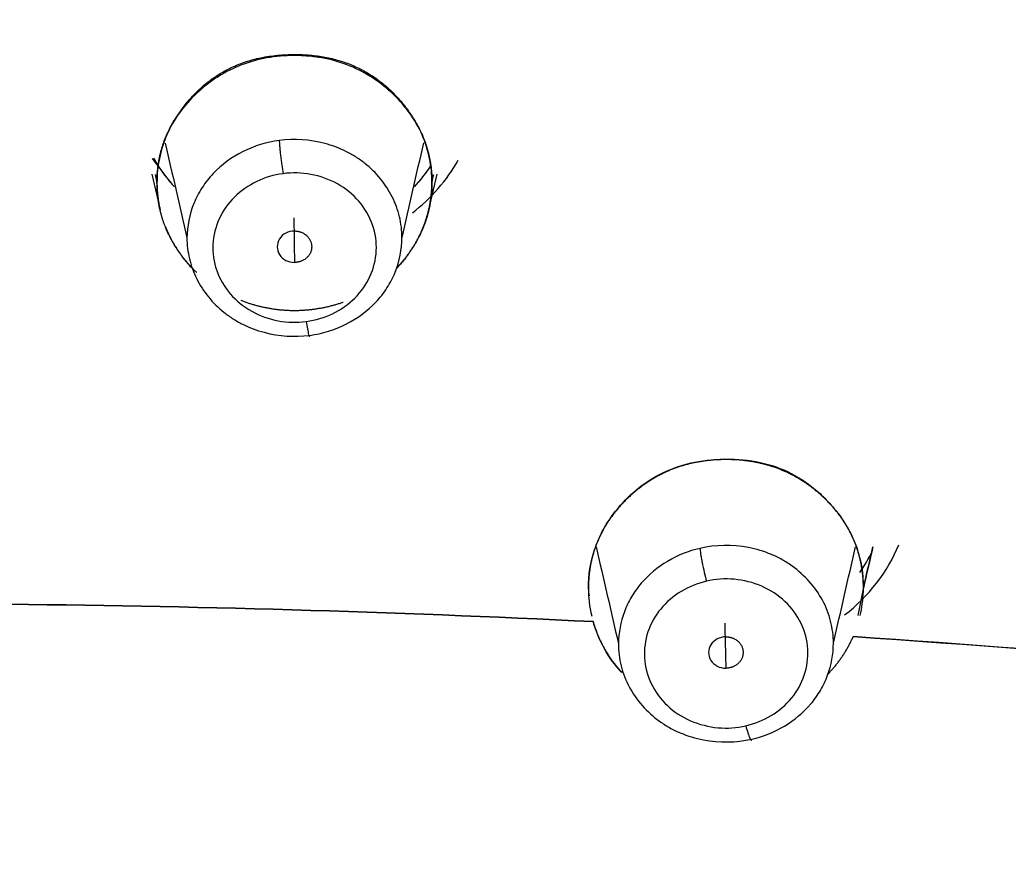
# Model space of a CAD drawing. Header units: millimetres. Extents: x 8883 to 11259, y -10160 to -6800.
# Drawn here: x 9737.04 to 9748.52, y -8415.51 to -8405.76 of the extents above; entities that cross this region are included whole.
import ezdxf

# ---------------------------------------------------------------- set-up
doc = ezdxf.new("R2010")
doc.units = ezdxf.units.MM
doc.layers.add('DIM', color=5, linetype='Continuous', lineweight=13)
doc.styles.add('ARIAL', font='arial.ttf')
doc.dimstyles.get("Standard").update_dxf_attribs({"dimtxt": 15, "dimasz": 15, "dimexe": 0.18, "dimexo": 0.0625, "dimgap": 4, "dimtad": 0, "dimdec": 1, "dimdsep": 46, "dimtxsty": 'ARIAL', "dimcen": 0, "dimclrd": 5, "dimclre": 5, "dimclrt": 5, "dimadec": 0, "dimazin": 0, "dimtfac": 1, "dimtdec": 1, "dimtofl": 0, "dimtmove": 0, "dimatfit": 3, "dimfxl": 1, "dimtolj": 1, "dimtzin": 0, "dimarcsym": 0})

# ---------------------------------------------------------------- blocks, each defined once
blk = doc.blocks.new('*D185')
at = {"layer": 'Defpoints', "color": 0, "transparency": 16777216}
for p in [(9678.596, -7626.145), (9989.37, -9683.127), (10114.894, -9683.127)]:
    blk.add_point(p, dxfattribs=at)
at = {"layer": 'DIM', "color": 5, "lineweight": -2, "transparency": 16777216}
for p, q in [((9678.658, -7626.145), (10115.074, -7626.145)), ((10114.894, -7644.145), (10114.894, -8614.508)), ((10114.894, -9665.127), (10114.894, -8694.764)), ((9989.433, -9683.127), (10115.074, -9683.127))]:
    blk.add_line(p, q, dxfattribs=at)
at = {"layer": 'DIM', "color": 5, "transparency": 16777216}
for points in [[(10111.894, -7644.145), (10117.894, -7644.145), (10114.894, -7626.145)], [(10111.894, -9665.127), (10117.894, -9665.127), (10114.894, -9683.127)]]:
    blk.add_solid(points, dxfattribs=at)
at = {"layer": 'DIM', "color": 5, "transparency": 16777216, "insert": (10114.894, -8654.636), "char_height": 18, "attachment_point": 5, "rotation": 90, "style": 'ARIAL'}
blk.add_mtext('\\A1;(2280)', dxfattribs=at)

msp = doc.modelspace()

# ---------------------------------------------------------------- linework, layer by layer
at = {"linetype": 'Continuous', "lineweight": 18}
for p, q in [((9738.574, -8407.55), (9738.671, -8407.964)), ((9738.612, -8407.553), (9738.634, -8407.648)), ((9741.789, -8407.962), (9741.886, -8407.549))]:
    msp.add_line(p, q, dxfattribs=at)
for centre, major_axis, ratio, start_param, end_param in [((9740.23, -8406.584), (1.84, 0), 0.924527, 3.61612, 3.832792), ((9740.23, -8406.584), (-1.84, 0), 0.924527, 0.534463, 0.712896), ((9740.23, -8406.584), (1.84, 0), 0.924527, 5.570142, 5.748919), ((9740.23, -8406.584), (-1.84, 0), 0.924527, 2.450246, 2.604233), ((9740.23, -8408.391), (-0.2, -0.002), 0.912641, 4.702789, 7.844384), ((9745.238, -8411.245), (-1.851, 0), 0.924527, 2.569135, 2.731663), ((9745.238, -8411.245), (1.851, 0), 0.924527, 5.711415, 5.73807), ((9745.238, -8413.101), (-0.2, -0.004), 0.910878, 4.693611, 7.835206)]:
    msp.add_ellipse(centre, major_axis=major_axis, ratio=ratio, start_param=start_param, end_param=end_param, dxfattribs=at)
for points, knots in [([(9738.634, -8407.648), (9738.634, -8407.641), (9738.634, -8407.627), (9738.635, -8407.607), (9738.635, -8407.587), (9738.636, -8407.567), (9738.637, -8407.546), (9738.639, -8407.526), (9738.641, -8407.506), (9738.643, -8407.487), (9738.645, -8407.467), (9738.648, -8407.447), (9738.65, -8407.428), (9738.654, -8407.408), (9738.657, -8407.389), (9738.661, -8407.369), (9738.665, -8407.35), (9738.669, -8407.331), (9738.673, -8407.311), (9738.678, -8407.292), (9738.683, -8407.273), (9738.689, -8407.255), (9738.694, -8407.236), (9738.7, -8407.217), (9738.706, -8407.198), (9738.713, -8407.18), (9738.719, -8407.161), (9738.726, -8407.143), (9738.734, -8407.124), (9738.741, -8407.106), (9738.749, -8407.088), (9738.757, -8407.07), (9738.766, -8407.052), (9738.774, -8407.034), (9738.783, -8407.016), (9738.793, -8406.998), (9738.802, -8406.98), (9738.812, -8406.962), (9738.822, -8406.945), (9738.832, -8406.927), (9738.843, -8406.91), (9738.854, -8406.893), (9738.865, -8406.875), (9738.876, -8406.858), (9738.888, -8406.841), (9738.9, -8406.824), (9738.912, -8406.807), (9738.936, -8406.775), (9738.972, -8406.729), (9739.021, -8406.671), (9739.072, -8406.617), (9739.125, -8406.565), (9739.179, -8406.517), (9739.235, -8406.471), (9739.293, -8406.429), (9739.352, -8406.39), (9739.412, -8406.354), (9739.507, -8406.305), (9739.64, -8406.249), (9739.819, -8406.198), (9740.01, -8406.168), (9740.202, -8406.157), (9740.388, -8406.162), (9740.562, -8406.183), (9740.727, -8406.221), (9740.884, -8406.274), (9741.032, -8406.344), (9741.171, -8406.43), (9741.301, -8406.532), (9741.422, -8406.65), (9741.504, -8406.748), (9741.555, -8406.816), (9741.578, -8406.849), (9741.6, -8406.882), (9741.621, -8406.915), (9741.641, -8406.949), (9741.66, -8406.983), (9741.678, -8407.017), (9741.695, -8407.052), (9741.711, -8407.087), (9741.726, -8407.122), (9741.74, -8407.158), (9741.753, -8407.194), (9741.764, -8407.23), (9741.775, -8407.266), (9741.785, -8407.303), (9741.794, -8407.34), (9741.801, -8407.377), (9741.808, -8407.415), (9741.813, -8407.453), (9741.818, -8407.491), (9741.822, -8407.53), (9741.824, -8407.569), (9741.826, -8407.608), (9741.826, -8407.634), (9741.826, -8407.647)], [0, 0, 0, 0, 0.004351, 0.008686, 0.013005, 0.01731, 0.021601, 0.025878, 0.030143, 0.034396, 0.038639, 0.042871, 0.047094, 0.051307, 0.055514, 0.059712, 0.063905, 0.068092, 0.072274, 0.076452, 0.080627, 0.0848, 0.088971, 0.093141, 0.097311, 0.101482, 0.105655, 0.109829, 0.114008, 0.11819, 0.122377, 0.126569, 0.130768, 0.134974, 0.139188, 0.14341, 0.147642, 0.151885, 0.156138, 0.160403, 0.164681, 0.168971, 0.173276, 0.177596, 0.18193, 0.186282, 0.190649, 0.195035, 0.211145, 0.226916, 0.242376, 0.257556, 0.272486, 0.2872, 0.301731, 0.316116, 0.330391, 0.344594, 0.380638, 0.417513, 0.455784, 0.495957, 0.532023, 0.566671, 0.600266, 0.633214, 0.665944, 0.698896, 0.732506, 0.767184, 0.803308, 0.811763, 0.820156, 0.828491, 0.836775, 0.845012, 0.853208, 0.861368, 0.869497, 0.877601, 0.885687, 0.893758, 0.901822, 0.909883, 0.917948, 0.926021, 0.934109, 0.942218, 0.950352, 0.958517, 0.966719, 0.974964, 0.983255, 0.991599, 1, 1, 1, 1]), ([(9741.826, -8407.647), (9741.826, -8407.553), (9741.817, -8407.459), (9741.779, -8407.273), (9741.75, -8407.181), (9741.672, -8407.003), (9741.623, -8406.916), (9741.533, -8406.793), (9741.501, -8406.753), (9741.449, -8406.695), (9741.432, -8406.676), (9741.395, -8406.638), (9741.376, -8406.62), (9741.202, -8406.459), (9740.945, -8406.298), (9740.601, -8406.204), (9740.418, -8406.18), (9740.324, -8406.174), (9740.283, -8406.173), (9740.255, -8406.172), (9740.242, -8406.172), (9740.009, -8406.172), (9739.703, -8406.226), (9739.388, -8406.384), (9739.241, -8406.486), (9739.17, -8406.544), (9739.14, -8406.57), (9739.12, -8406.587), (9739.111, -8406.596), (9739.023, -8406.677), (9738.954, -8406.754), (9738.836, -8406.918), (9738.787, -8407.004), (9738.71, -8407.182), (9738.681, -8407.274), (9738.643, -8407.459), (9738.634, -8407.554), (9738.634, -8407.648)], [0, 0, 0, 0, 0.0625, 0.0625, 0.125, 0.125, 0.1875, 0.1875, 0.21875, 0.21875, 0.234375, 0.234375, 0.25, 0.25, 0.375, 0.4375, 0.46875, 0.484375, 0.492188, 0.492188, 0.5, 0.5, 0.625, 0.6875, 0.71875, 0.734375, 0.742187, 0.742187, 0.75, 0.75, 0.8125, 0.8125, 0.875, 0.875, 0.9375, 0.9375, 1, 1, 1, 1]), ([(9738.665, -8407.472), (9738.664, -8407.471), (9738.631, -8407.438), (9738.603, -8407.403), (9738.58, -8407.367)], [0, 0, 0, 0, 0.04446, 1, 1, 1, 1]), ([(9739.038, -8408.637), (9739.032, -8408.63), (9738.993, -8408.588), (9738.948, -8408.533), (9738.904, -8408.474), (9738.881, -8408.441), (9738.859, -8408.408), (9738.839, -8408.375), (9738.819, -8408.341), (9738.8, -8408.308), (9738.782, -8408.274), (9738.765, -8408.239), (9738.749, -8408.205), (9738.735, -8408.17), (9738.721, -8408.134), (9738.708, -8408.099), (9738.696, -8408.063), (9738.686, -8408.027), (9738.676, -8407.99), (9738.667, -8407.953), (9738.659, -8407.916), (9738.653, -8407.879), (9738.647, -8407.841), (9738.643, -8407.803), (9738.639, -8407.764), (9738.636, -8407.726), (9738.635, -8407.687), (9738.634, -8407.661), (9738.634, -8407.648)], [0, 0, 0, 0, 0.025773, 0.153956, 0.190164, 0.226118, 0.261841, 0.297355, 0.332681, 0.367843, 0.402865, 0.43777, 0.472581, 0.507324, 0.542021, 0.576698, 0.611378, 0.646087, 0.680849, 0.715687, 0.750626, 0.78569, 0.820902, 0.856287, 0.891866, 0.927663, 0.963701, 1, 1, 1, 1]), ([(9738.634, -8407.648), (9738.634, -8407.654), (9738.634, -8407.667), (9738.635, -8407.686), (9738.636, -8407.706), (9738.637, -8407.725), (9738.638, -8407.744), (9738.639, -8407.764), (9738.641, -8407.783), (9738.643, -8407.802), (9738.645, -8407.821), (9738.648, -8407.841), (9738.651, -8407.86), (9738.654, -8407.879), (9738.657, -8407.898), (9738.661, -8407.917), (9738.665, -8407.936), (9738.669, -8407.952), (9738.671, -8407.961), (9738.671, -8407.964)], [0, 0, 0, 0, 0.060721, 0.121454, 0.1822, 0.242959, 0.303731, 0.364516, 0.425313, 0.486123, 0.546946, 0.607782, 0.66863, 0.729492, 0.790366, 0.851253, 0.912154, 0.973067, 1, 1, 1, 1]), ([(9741.826, -8407.647), (9741.826, -8407.653), (9741.826, -8407.665), (9741.825, -8407.683), (9741.825, -8407.7), (9741.824, -8407.718), (9741.823, -8407.736), (9741.822, -8407.753), (9741.82, -8407.771), (9741.819, -8407.788), (9741.817, -8407.806), (9741.815, -8407.823), (9741.813, -8407.84), (9741.81, -8407.858), (9741.807, -8407.875), (9741.805, -8407.892), (9741.802, -8407.909), (9741.798, -8407.926), (9741.795, -8407.943), (9741.791, -8407.96), (9741.787, -8407.976), (9741.783, -8407.993), (9741.779, -8408.01), (9741.774, -8408.026), (9741.769, -8408.043), (9741.764, -8408.059), (9741.759, -8408.076), (9741.754, -8408.092), (9741.748, -8408.109), (9741.742, -8408.125), (9741.736, -8408.141), (9741.73, -8408.157), (9741.723, -8408.173), (9741.717, -8408.189), (9741.71, -8408.205), (9741.703, -8408.221), (9741.695, -8408.237), (9741.688, -8408.252), (9741.68, -8408.268), (9741.672, -8408.284), (9741.664, -8408.299), (9741.656, -8408.315), (9741.647, -8408.33), (9741.638, -8408.345), (9741.629, -8408.361), (9741.62, -8408.376), (9741.611, -8408.391), (9741.601, -8408.406), (9741.591, -8408.421), (9741.581, -8408.436), (9741.571, -8408.451), (9741.561, -8408.466), (9741.55, -8408.481), (9741.539, -8408.495), (9741.518, -8408.524), (9741.485, -8408.565), (9741.447, -8408.609), (9741.425, -8408.634), (9741.417, -8408.642)], [0, 0, 0, 0, 0.016444, 0.032833, 0.04917, 0.065455, 0.081693, 0.097883, 0.114029, 0.130132, 0.146195, 0.16222, 0.178208, 0.194163, 0.210085, 0.225978, 0.241843, 0.257682, 0.273498, 0.289293, 0.305069, 0.320829, 0.336574, 0.352307, 0.36803, 0.383745, 0.399454, 0.415161, 0.430866, 0.446572, 0.462282, 0.477998, 0.493722, 0.509455, 0.525201, 0.540962, 0.55674, 0.572536, 0.588354, 0.604196, 0.620063, 0.635957, 0.651882, 0.667839, 0.68383, 0.699858, 0.715924, 0.73203, 0.74818, 0.764374, 0.780615, 0.796904, 0.813245, 0.829638, 0.846086, 0.90898, 0.970673, 1, 1, 1, 1]), ([(9741.429, -8408.625), (9741.433, -8408.621), (9741.441, -8408.613), (9741.453, -8408.599), (9741.467, -8408.583), (9741.481, -8408.568), (9741.494, -8408.552), (9741.507, -8408.536), (9741.52, -8408.52), (9741.533, -8408.503), (9741.545, -8408.487), (9741.557, -8408.47), (9741.569, -8408.453), (9741.581, -8408.436), (9741.592, -8408.419), (9741.603, -8408.402), (9741.614, -8408.384), (9741.625, -8408.367), (9741.635, -8408.349), (9741.645, -8408.331), (9741.655, -8408.313), (9741.665, -8408.295), (9741.674, -8408.277), (9741.683, -8408.258), (9741.692, -8408.24), (9741.701, -8408.221), (9741.709, -8408.202), (9741.717, -8408.184), (9741.725, -8408.165), (9741.732, -8408.146), (9741.74, -8408.126), (9741.747, -8408.107), (9741.753, -8408.088), (9741.76, -8408.068), (9741.766, -8408.049), (9741.771, -8408.029), (9741.777, -8408.01), (9741.782, -8407.99), (9741.787, -8407.97), (9741.792, -8407.95), (9741.796, -8407.93), (9741.8, -8407.91), (9741.804, -8407.89), (9741.807, -8407.87), (9741.81, -8407.85), (9741.813, -8407.83), (9741.816, -8407.81), (9741.818, -8407.79), (9741.82, -8407.769), (9741.822, -8407.749), (9741.823, -8407.729), (9741.824, -8407.708), (9741.825, -8407.688), (9741.826, -8407.667), (9741.826, -8407.654), (9741.826, -8407.647)], [0, 0, 0, 0, 0.013086, 0.031947, 0.050813, 0.069683, 0.088558, 0.107437, 0.126321, 0.14521, 0.164103, 0.183, 0.201903, 0.220809, 0.239721, 0.258637, 0.277558, 0.296483, 0.315413, 0.334347, 0.353286, 0.37223, 0.391178, 0.410131, 0.429089, 0.448051, 0.467018, 0.48599, 0.504966, 0.523947, 0.542933, 0.561923, 0.580918, 0.599918, 0.618922, 0.637931, 0.656945, 0.675963, 0.694986, 0.714014, 0.733047, 0.752084, 0.771126, 0.790173, 0.809224, 0.82828, 0.847341, 0.866407, 0.885477, 0.904553, 0.923633, 0.942717, 0.961807, 0.980901, 1, 1, 1, 1]), ([(9738.735, -8408.164), (9738.736, -8408.169), (9738.741, -8408.18), (9738.748, -8408.197), (9738.756, -8408.215), (9738.764, -8408.232), (9738.772, -8408.25), (9738.781, -8408.268), (9738.79, -8408.286), (9738.799, -8408.303), (9738.808, -8408.321), (9738.818, -8408.338), (9738.828, -8408.355), (9738.838, -8408.372), (9738.848, -8408.389), (9738.859, -8408.406), (9738.87, -8408.422), (9738.881, -8408.439), (9738.892, -8408.455), (9738.904, -8408.472), (9738.915, -8408.488), (9738.927, -8408.504), (9738.94, -8408.52), (9738.952, -8408.535), (9738.965, -8408.551), (9738.978, -8408.566), (9738.991, -8408.581), (9739.004, -8408.597), (9739.018, -8408.611), (9739.031, -8408.626), (9739.045, -8408.641), (9739.06, -8408.655), (9739.074, -8408.669), (9739.085, -8408.68), (9739.091, -8408.686), (9739.093, -8408.687)], [0, 0, 0, 0, 0.024728, 0.055813, 0.086906, 0.118004, 0.14911, 0.180222, 0.211341, 0.242466, 0.273598, 0.304737, 0.335883, 0.367035, 0.398194, 0.42936, 0.460533, 0.491712, 0.522898, 0.554091, 0.585291, 0.616497, 0.647711, 0.678931, 0.710158, 0.741391, 0.772632, 0.803879, 0.835133, 0.866394, 0.897662, 0.928937, 0.960219, 0.991507, 1, 1, 1, 1]), ([(9738.982, -8408.288), (9738.982, -8408.329), (9738.984, -8408.37), (9738.994, -8408.451), (9739.001, -8408.491), (9739.029, -8408.61), (9739.058, -8408.688), (9739.169, -8408.911), (9739.278, -8409.046), (9739.445, -8409.179), (9739.48, -8409.204), (9739.554, -8409.251), (9739.668, -8409.315), (9739.958, -8409.424), (9740.231, -8409.443), (9740.407, -8409.42)], [0, 0, 0, 0, 0.0625, 0.0625, 0.125, 0.125, 0.25, 0.25, 0.5, 0.5, 0.5625, 0.5625, 0.625, 0.75, 1, 1, 1, 1]), ([(9740.407, -8409.42), (9740.701, -8409.381), (9740.979, -8409.241), (9741.223, -8408.984), (9741.266, -8408.929), (9741.342, -8408.811), (9741.374, -8408.749), (9741.451, -8408.557), (9741.478, -8408.421), (9741.478, -8408.285)], [0, 0, 0, 0, 0.5, 0.5, 0.625, 0.625, 0.75, 0.75, 1, 1, 1, 1]), ([(9739.606, -8409.012), (9739.607, -8409.012), (9739.614, -8409.015), (9739.627, -8409.02), (9739.647, -8409.028), (9739.667, -8409.035), (9739.687, -8409.042), (9739.707, -8409.048), (9739.727, -8409.055), (9739.747, -8409.061), (9739.767, -8409.066), (9739.788, -8409.072), (9739.808, -8409.077), (9739.828, -8409.082), (9739.849, -8409.087), (9739.87, -8409.092), (9739.89, -8409.096), (9739.911, -8409.1), (9739.932, -8409.104), (9739.953, -8409.108), (9739.974, -8409.111), (9739.995, -8409.114), (9740.016, -8409.117), (9740.037, -8409.119), (9740.058, -8409.122), (9740.079, -8409.124), (9740.1, -8409.125), (9740.122, -8409.127), (9740.143, -8409.128), (9740.164, -8409.129), (9740.186, -8409.13), (9740.207, -8409.13), (9740.228, -8409.13), (9740.249, -8409.13), (9740.271, -8409.13), (9740.292, -8409.129), (9740.313, -8409.128), (9740.335, -8409.127), (9740.356, -8409.125), (9740.377, -8409.124), (9740.398, -8409.122), (9740.42, -8409.12), (9740.441, -8409.117), (9740.462, -8409.114), (9740.483, -8409.111), (9740.504, -8409.108), (9740.525, -8409.104), (9740.546, -8409.101), (9740.567, -8409.097), (9740.588, -8409.092), (9740.609, -8409.088), (9740.63, -8409.083), (9740.65, -8409.078), (9740.671, -8409.072), (9740.691, -8409.067), (9740.712, -8409.061), (9740.732, -8409.055), (9740.753, -8409.048), (9740.773, -8409.042), (9740.787, -8409.037), (9740.795, -8409.034), (9740.796, -8409.034)], [0, 0, 0, 0, 0.001422, 0.018783, 0.036147, 0.053514, 0.070886, 0.088262, 0.105642, 0.123025, 0.140413, 0.157804, 0.175199, 0.192599, 0.210002, 0.227409, 0.24482, 0.262236, 0.279655, 0.297078, 0.314505, 0.331936, 0.349371, 0.36681, 0.384253, 0.4017, 0.419151, 0.436606, 0.454065, 0.471528, 0.488995, 0.506466, 0.523941, 0.54142, 0.558903, 0.57639, 0.593881, 0.611376, 0.628876, 0.646379, 0.663886, 0.681398, 0.698913, 0.716432, 0.733956, 0.751484, 0.769015, 0.786551, 0.804091, 0.821635, 0.839183, 0.856735, 0.874292, 0.891852, 0.909416, 0.926985, 0.944558, 0.962134, 0.979715, 0.9973, 1, 1, 1, 1]), ([(9743.643, -8412.359), (9743.643, -8412.202), (9743.666, -8412.052), (9743.738, -8411.837), (9743.768, -8411.766), (9743.84, -8411.629), (9743.859, -8411.594), (9744.076, -8411.303), (9744.247, -8411.153), (9744.645, -8410.941), (9744.836, -8410.882), (9745.416, -8410.842), (9745.677, -8410.882), (9746.027, -8411.032), (9746.136, -8411.097), (9746.289, -8411.217), (9746.339, -8411.261), (9746.433, -8411.356), (9746.496, -8411.43), (9746.731, -8411.726), (9746.836, -8412.024), (9746.835, -8412.355)], [0, 0, 0, 0, 0.125, 0.125, 0.1875, 0.1875, 0.25, 0.25, 0.375, 0.375, 0.5, 0.5, 0.625, 0.625, 0.6875, 0.6875, 0.71875, 0.71875, 0.75, 0.75, 1, 1, 1, 1]), ([(9746.835, -8412.355), (9746.835, -8412.348), (9746.835, -8412.335), (9746.835, -8412.315), (9746.834, -8412.296), (9746.833, -8412.276), (9746.832, -8412.256), (9746.831, -8412.236), (9746.829, -8412.216), (9746.827, -8412.196), (9746.825, -8412.177), (9746.823, -8412.157), (9746.82, -8412.137), (9746.817, -8412.117), (9746.813, -8412.097), (9746.81, -8412.078), (9746.806, -8412.058), (9746.802, -8412.038), (9746.797, -8412.018), (9746.792, -8411.999), (9746.787, -8411.979), (9746.782, -8411.96), (9746.776, -8411.94), (9746.77, -8411.921), (9746.764, -8411.901), (9746.757, -8411.882), (9746.75, -8411.862), (9746.743, -8411.843), (9746.735, -8411.824), (9746.727, -8411.805), (9746.719, -8411.786), (9746.711, -8411.767), (9746.702, -8411.748), (9746.693, -8411.729), (9746.683, -8411.71), (9746.674, -8411.692), (9746.664, -8411.673), (9746.653, -8411.655), (9746.643, -8411.636), (9746.632, -8411.618), (9746.62, -8411.6), (9746.609, -8411.582), (9746.597, -8411.564), (9746.585, -8411.546), (9746.572, -8411.528), (9746.559, -8411.511), (9746.546, -8411.493), (9746.533, -8411.476), (9746.519, -8411.459), (9746.505, -8411.441), (9746.491, -8411.424), (9746.476, -8411.408), (9746.461, -8411.391), (9746.446, -8411.374), (9746.43, -8411.358), (9746.414, -8411.342), (9746.398, -8411.326), (9746.382, -8411.31), (9746.365, -8411.294), (9746.349, -8411.279), (9746.332, -8411.264), (9746.315, -8411.249), (9746.297, -8411.234), (9746.28, -8411.22), (9746.263, -8411.206), (9746.245, -8411.192), (9746.228, -8411.178), (9746.21, -8411.165), (9746.192, -8411.152), (9746.174, -8411.14), (9746.155, -8411.127), (9746.137, -8411.115), (9746.118, -8411.103), (9746.1, -8411.092), (9746.081, -8411.08), (9746.062, -8411.069), (9746.043, -8411.059), (9746.024, -8411.048), (9746.004, -8411.038), (9745.985, -8411.028), (9745.965, -8411.018), (9745.945, -8411.009), (9745.925, -8411), (9745.905, -8410.991), (9745.885, -8410.983), (9745.864, -8410.974), (9745.844, -8410.966), (9745.823, -8410.959), (9745.802, -8410.951), (9745.781, -8410.944), (9745.76, -8410.938), (9745.739, -8410.931), (9745.718, -8410.925), (9745.696, -8410.919), (9745.675, -8410.913), (9745.653, -8410.908), (9745.631, -8410.903), (9745.609, -8410.898), (9745.586, -8410.894), (9745.564, -8410.889), (9745.541, -8410.886), (9745.519, -8410.882), (9745.496, -8410.879), (9745.473, -8410.876), (9745.45, -8410.873), (9745.426, -8410.87), (9745.403, -8410.868), (9745.379, -8410.866), (9745.356, -8410.865), (9745.332, -8410.864), (9745.308, -8410.863), (9745.284, -8410.862), (9745.259, -8410.862), (9745.235, -8410.862), (9745.211, -8410.862), (9745.186, -8410.862), (9745.162, -8410.863), (9745.138, -8410.864), (9745.114, -8410.866), (9745.09, -8410.867), (9745.066, -8410.869), (9745.043, -8410.872), (9745.019, -8410.874), (9744.996, -8410.877), (9744.973, -8410.881), (9744.95, -8410.884), (9744.927, -8410.888), (9744.904, -8410.892), (9744.881, -8410.897), (9744.859, -8410.901), (9744.836, -8410.906), (9744.814, -8410.912), (9744.792, -8410.917), (9744.77, -8410.923), (9744.748, -8410.93), (9744.726, -8410.936), (9744.704, -8410.943), (9744.682, -8410.95), (9744.661, -8410.958), (9744.64, -8410.966), (9744.618, -8410.974), (9744.597, -8410.982), (9744.576, -8410.991), (9744.556, -8411), (9744.535, -8411.01), (9744.514, -8411.019), (9744.494, -8411.029), (9744.474, -8411.04), (9744.454, -8411.05), (9744.433, -8411.061), (9744.414, -8411.073), (9744.394, -8411.084), (9744.374, -8411.096), (9744.355, -8411.108), (9744.335, -8411.121), (9744.316, -8411.134), (9744.297, -8411.147), (9744.278, -8411.16), (9744.259, -8411.174), (9744.24, -8411.188), (9744.222, -8411.203), (9744.203, -8411.218), (9744.185, -8411.233), (9744.167, -8411.248), (9744.149, -8411.264), (9744.131, -8411.28), (9744.113, -8411.297), (9744.095, -8411.313), (9744.078, -8411.33), (9744.061, -8411.347), (9744.044, -8411.365), (9744.027, -8411.382), (9744.011, -8411.4), (9743.995, -8411.418), (9743.98, -8411.436), (9743.964, -8411.455), (9743.95, -8411.473), (9743.935, -8411.492), (9743.921, -8411.511), (9743.907, -8411.53), (9743.893, -8411.549), (9743.88, -8411.568), (9743.867, -8411.588), (9743.855, -8411.607), (9743.843, -8411.627), (9743.831, -8411.647), (9743.819, -8411.667), (9743.808, -8411.687), (9743.798, -8411.708), (9743.787, -8411.728), (9743.777, -8411.749), (9743.768, -8411.769), (9743.758, -8411.79), (9743.749, -8411.811), (9743.741, -8411.832), (9743.733, -8411.853), (9743.725, -8411.875), (9743.717, -8411.896), (9743.71, -8411.917), (9743.703, -8411.939), (9743.697, -8411.961), (9743.691, -8411.982), (9743.685, -8412.004), (9743.68, -8412.026), (9743.675, -8412.048), (9743.67, -8412.07), (9743.666, -8412.092), (9743.662, -8412.114), (9743.659, -8412.136), (9743.656, -8412.158), (9743.653, -8412.18), (9743.65, -8412.203), (9743.648, -8412.225), (9743.647, -8412.247), (9743.645, -8412.269), (9743.644, -8412.292), (9743.643, -8412.314), (9743.643, -8412.337), (9743.643, -8412.351), (9743.643, -8412.359)], [0, 0, 0, 0, 0.004201, 0.008406, 0.012614, 0.016827, 0.021043, 0.025264, 0.02949, 0.033719, 0.037954, 0.042193, 0.046437, 0.050686, 0.05494, 0.0592, 0.063466, 0.067737, 0.072014, 0.076298, 0.080588, 0.084885, 0.089189, 0.0935, 0.097818, 0.102144, 0.106478, 0.11082, 0.115171, 0.11953, 0.123899, 0.128277, 0.132664, 0.137061, 0.141469, 0.145886, 0.150315, 0.154754, 0.159205, 0.163667, 0.168141, 0.172628, 0.177126, 0.181638, 0.186162, 0.190699, 0.19525, 0.199815, 0.204393, 0.208986, 0.213593, 0.218215, 0.222852, 0.227504, 0.232171, 0.236853, 0.241551, 0.246263, 0.250963, 0.255641, 0.260299, 0.264936, 0.269555, 0.274155, 0.278737, 0.283303, 0.287853, 0.292388, 0.296908, 0.301415, 0.305909, 0.310391, 0.314863, 0.319325, 0.323778, 0.328222, 0.33266, 0.337091, 0.341517, 0.345938, 0.350356, 0.354772, 0.359187, 0.363601, 0.368015, 0.372431, 0.37685, 0.381272, 0.385699, 0.390131, 0.394571, 0.399017, 0.403472, 0.407937, 0.412413, 0.4169, 0.4214, 0.425914, 0.430442, 0.434986, 0.439547, 0.444125, 0.448722, 0.453338, 0.457975, 0.462634, 0.467315, 0.472019, 0.476748, 0.481502, 0.486282, 0.491089, 0.495925, 0.500788, 0.505647, 0.510483, 0.515297, 0.520088, 0.52486, 0.529611, 0.534344, 0.539058, 0.543755, 0.548436, 0.553101, 0.557752, 0.56239, 0.567015, 0.571628, 0.576231, 0.580825, 0.58541, 0.589987, 0.594559, 0.599124, 0.603686, 0.608244, 0.6128, 0.617355, 0.62191, 0.626466, 0.631025, 0.635586, 0.640153, 0.644724, 0.649302, 0.653888, 0.658483, 0.663088, 0.667704, 0.672332, 0.676974, 0.68163, 0.686301, 0.690989, 0.695694, 0.700418, 0.705162, 0.709927, 0.714714, 0.719524, 0.724357, 0.729216, 0.734101, 0.739012, 0.743952, 0.74892, 0.753919, 0.758937, 0.763944, 0.768939, 0.773923, 0.778895, 0.783856, 0.788806, 0.793744, 0.798672, 0.80359, 0.808497, 0.813395, 0.818283, 0.823161, 0.828031, 0.832891, 0.837744, 0.842588, 0.847424, 0.852253, 0.857075, 0.86189, 0.866699, 0.871501, 0.876298, 0.881089, 0.885875, 0.890657, 0.895434, 0.900207, 0.904976, 0.909741, 0.914504, 0.919263, 0.924021, 0.928775, 0.933528, 0.93828, 0.943029, 0.947778, 0.952526, 0.957273, 0.96202, 0.966766, 0.971512, 0.976259, 0.981006, 0.985753, 0.990501, 0.99525, 1, 1, 1, 1]), ([(9746.797, -8412.673), (9746.8, -8412.662), (9746.802, -8412.652), (9746.824, -8412.547), (9746.835, -8412.451), (9746.835, -8412.355)], [0, 0, 0, 0, 0.099985, 0.099985, 1, 1, 1, 1]), ([(9743.698, -8412.743), (9743.7, -8412.749), (9743.703, -8412.761), (9743.709, -8412.78), (9743.715, -8412.799), (9743.721, -8412.817), (9743.728, -8412.836), (9743.735, -8412.854), (9743.742, -8412.872), (9743.749, -8412.891), (9743.757, -8412.909), (9743.765, -8412.927), (9743.773, -8412.945), (9743.781, -8412.963), (9743.79, -8412.981), (9743.798, -8412.998), (9743.807, -8413.016), (9743.817, -8413.033), (9743.826, -8413.051), (9743.836, -8413.068), (9743.846, -8413.085), (9743.857, -8413.102), (9743.867, -8413.119), (9743.878, -8413.136), (9743.889, -8413.152), (9743.9, -8413.169), (9743.912, -8413.185), (9743.924, -8413.201), (9743.936, -8413.217), (9743.948, -8413.233), (9743.96, -8413.249), (9743.973, -8413.265), (9743.986, -8413.28), (9743.999, -8413.296), (9744.012, -8413.311), (9744.024, -8413.324), (9744.032, -8413.332), (9744.035, -8413.336)], [0, 0, 0, 0, 0.028643, 0.057298, 0.085965, 0.114645, 0.143337, 0.172041, 0.200757, 0.229486, 0.258226, 0.28698, 0.315745, 0.344523, 0.373313, 0.402116, 0.430931, 0.459758, 0.488598, 0.51745, 0.546315, 0.575192, 0.604082, 0.632984, 0.661899, 0.690826, 0.719766, 0.748718, 0.777683, 0.80666, 0.835651, 0.864653, 0.893669, 0.922697, 0.951738, 0.980791, 1, 1, 1, 1]), ([(9743.992, -8412.999), (9743.991, -8413.086), (9744.001, -8413.172), (9744.043, -8413.34), (9744.075, -8413.422), (9744.158, -8413.577), (9744.209, -8413.65), (9744.328, -8413.785), (9744.429, -8413.877), (9744.545, -8413.951), (9744.625, -8413.996), (9744.667, -8414.016), (9744.795, -8414.07), (9744.886, -8414.097), (9745.163, -8414.15), (9745.357, -8414.148), (9745.54, -8414.106)], [0, 0, 0, 0, 0.125, 0.125, 0.25, 0.25, 0.375, 0.375, 0.5, 0.5625, 0.5625, 0.625, 0.625, 0.75, 0.75, 1, 1, 1, 1]), ([(9745.54, -8414.106), (9745.674, -8414.076), (9745.802, -8414.024), (9746.034, -8413.885), (9746.138, -8413.798), (9746.266, -8413.649), (9746.304, -8413.596), (9746.369, -8413.485), (9746.397, -8413.426), (9746.464, -8413.246), (9746.487, -8413.12), (9746.487, -8412.993)], [0, 0, 0, 0, 0.25, 0.25, 0.5, 0.5, 0.625, 0.625, 0.75, 0.75, 1, 1, 1, 1]), ([(9746.426, -8413.35), (9746.429, -8413.348), (9746.436, -8413.34), (9746.448, -8413.327), (9746.462, -8413.312), (9746.476, -8413.295), (9746.49, -8413.279), (9746.504, -8413.263), (9746.518, -8413.246), (9746.531, -8413.229), (9746.544, -8413.212), (9746.557, -8413.195), (9746.569, -8413.177), (9746.581, -8413.16), (9746.593, -8413.142), (9746.605, -8413.124), (9746.616, -8413.106), (9746.628, -8413.088), (9746.639, -8413.069), (9746.649, -8413.051), (9746.66, -8413.032), (9746.67, -8413.013), (9746.68, -8412.994), (9746.689, -8412.975), (9746.698, -8412.956), (9746.707, -8412.937), (9746.713, -8412.924), (9746.716, -8412.917)], [0, 0, 0, 0, 0.018293, 0.058969, 0.099666, 0.140382, 0.181117, 0.221873, 0.262648, 0.303443, 0.344257, 0.385092, 0.425946, 0.46682, 0.507714, 0.548628, 0.589562, 0.630515, 0.671489, 0.712483, 0.753496, 0.79453, 0.835584, 0.876658, 0.917752, 0.958866, 1, 1, 1, 1])]:
    msp.add_open_spline(points, degree=3, knots=knots, dxfattribs=at)
at = {"linetype": 'Continuous', "lineweight": 13}
for points, knots in [([(9740.054, -8407.157), (9739.907, -8407.176), (9739.764, -8407.221), (9739.503, -8407.352), (9739.385, -8407.438), (9739.239, -8407.591), (9739.196, -8407.647), (9739.12, -8407.763), (9739.088, -8407.825), (9739.011, -8408.016), (9738.983, -8408.152), (9738.982, -8408.288)], [0, 0, 0, 0, 0.25, 0.25, 0.5, 0.5, 0.625, 0.625, 0.75, 0.75, 1, 1, 1, 1]), ([(9741.478, -8408.285), (9741.478, -8408.244), (9741.476, -8408.203), (9741.466, -8408.122), (9741.459, -8408.082), (9741.43, -8407.963), (9741.402, -8407.886), (9741.29, -8407.664), (9741.181, -8407.53), (9741.014, -8407.397), (9740.979, -8407.372), (9740.905, -8407.325), (9740.792, -8407.262), (9740.667, -8407.215), (9740.411, -8407.147), (9740.229, -8407.134), (9740.054, -8407.157)], [0, 0, 0, 0, 0.0625, 0.0625, 0.125, 0.125, 0.25, 0.25, 0.5, 0.5, 0.5625, 0.5625, 0.625, 0.75, 0.75, 1, 1, 1, 1]), ([(9740.054, -8407.157), (9740.054, -8407.165), (9740.055, -8407.184), (9740.057, -8407.222), (9740.062, -8407.269), (9740.067, -8407.323), (9740.074, -8407.381), (9740.084, -8407.459), (9740.092, -8407.512), (9740.097, -8407.543)], [0, 0, 0, 0, 0.124785, 0.249816, 0.374846, 0.499877, 0.624908, 0.749939, 1, 1, 1, 1]), ([(9740.366, -8409.259), (9740.371, -8409.289), (9740.378, -8409.334), (9740.388, -8409.382), (9740.394, -8409.41), (9740.399, -8409.428), (9740.403, -8409.435), (9740.406, -8409.433), (9740.407, -8409.425), (9740.407, -8409.42)], [0, 0, 0, 0, 0.250068, 0.375102, 0.500137, 0.625171, 0.750205, 0.875239, 1, 1, 1, 1]), ([(9746.487, -8412.993), (9746.487, -8412.907), (9746.476, -8412.821), (9746.434, -8412.653), (9746.402, -8412.572), (9746.318, -8412.418), (9746.267, -8412.345), (9746.148, -8412.211), (9746.047, -8412.12), (9745.931, -8412.046), (9745.851, -8412.001), (9745.727, -8411.941), (9745.592, -8411.9), (9745.315, -8411.847), (9745.121, -8411.85), (9744.939, -8411.892)], [0, 0, 0, 0, 0.125, 0.125, 0.25, 0.25, 0.375, 0.375, 0.5, 0.5625, 0.5625, 0.625, 0.75, 0.75, 1, 1, 1, 1]), ([(9744.939, -8411.892), (9744.805, -8411.922), (9744.677, -8411.974), (9744.446, -8412.112), (9744.342, -8412.198), (9744.214, -8412.347), (9744.176, -8412.4), (9744.111, -8412.51), (9744.083, -8412.568), (9744.016, -8412.747), (9743.993, -8412.873), (9743.992, -8412.999)], [0, 0, 0, 0, 0.25, 0.25, 0.5, 0.5, 0.625, 0.625, 0.75, 0.75, 1, 1, 1, 1]), ([(9744.939, -8411.892), (9744.939, -8411.907), (9744.943, -8411.941), (9744.953, -8412.003), (9744.966, -8412.074), (9744.987, -8412.173), (9745.005, -8412.243), (9745.013, -8412.274)], [0, 0, 0, 0, 0.249764, 0.374803, 0.499842, 0.749921, 1, 1, 1, 1]), ([(9745.47, -8413.952), (9745.478, -8413.981), (9745.495, -8414.039), (9745.515, -8414.092), (9745.527, -8414.115), (9745.536, -8414.124), (9745.539, -8414.116), (9745.54, -8414.106)], [0, 0, 0, 0, 0.25009, 0.500181, 0.625226, 0.750271, 1, 1, 1, 1])]:
    msp.add_open_spline(points, degree=3, knots=knots, dxfattribs=at)
for points, degree in [([(9738.729, -8407.187), (9738.813, -8407.554), (9738.898, -8407.921), (9738.982, -8408.288)], 3), ([(9741.479, -8408.285), (9741.563, -8407.919), (9741.647, -8407.552), (9741.731, -8407.186)], 3), ([(9740.223, -8408.057), (9740.23, -8408.573)], 1), ([(9743.732, -8411.874), (9743.819, -8412.249), (9743.905, -8412.624), (9743.991, -8412.999)], 3), ([(9746.488, -8412.993), (9746.573, -8412.62), (9746.659, -8412.247), (9746.744, -8411.875)], 3), ([(9745.225, -8412.761), (9745.238, -8413.283)], 1)]:
    msp.add_open_spline(points, degree=degree, dxfattribs=at)
at = {"linetype": 'Continuous', "lineweight": 18}
for points in [[(9741.599, -8407.998), (9741.818, -8407.83), (9742, -8407.621), (9742.132, -8407.385)], [(9740.097, -8407.543), (9739.988, -8407.558), (9739.786, -8407.617), (9739.518, -8407.804), (9739.34, -8408.057), (9739.263, -8408.363), (9739.307, -8408.671), (9739.471, -8408.951), (9739.722, -8409.155), (9740.043, -8409.269), (9740.256, -8409.274), (9740.366, -8409.259)], [(9740.366, -8409.259), (9740.476, -8409.244), (9740.677, -8409.185), (9740.945, -8408.998), (9741.123, -8408.746), (9741.2, -8408.44), (9741.156, -8408.132), (9740.992, -8407.851), (9740.741, -8407.647), (9740.42, -8407.534), (9740.207, -8407.529), (9740.097, -8407.543)], [(9741.826, -8407.647), (9741.833, -8407.615), (9741.84, -8407.584), (9741.847, -8407.553)], [(9746.617, -8412.665), (9746.896, -8412.45), (9747.115, -8412.17), (9747.247, -8411.85)], [(9746.835, -8412.355), (9746.872, -8412.194), (9746.909, -8412.034), (9746.945, -8411.873)], [(9746.946, -8411.873), (9746.909, -8412.034), (9746.872, -8412.194), (9746.835, -8412.355)], [(9745.013, -8412.274), (9744.906, -8412.299), (9744.712, -8412.376), (9744.466, -8412.587), (9744.316, -8412.854), (9744.274, -8413.165), (9744.352, -8413.467), (9744.546, -8413.73), (9744.818, -8413.909), (9745.15, -8413.992), (9745.363, -8413.977), (9745.47, -8413.952)], [(9745.47, -8413.952), (9745.578, -8413.927), (9745.772, -8413.849), (9746.018, -8413.639), (9746.167, -8413.371), (9746.21, -8413.061), (9746.132, -8412.758), (9745.938, -8412.496), (9745.665, -8412.316), (9745.333, -8412.234), (9745.121, -8412.249), (9745.013, -8412.274)], [(9743.643, -8412.359), (9743.643, -8412.458), (9743.654, -8412.566), (9743.681, -8412.678)], [(9743.656, -8412.443), (9743.651, -8412.415), (9743.647, -8412.387), (9743.643, -8412.359)], [(9746.833, -8412.363), (9746.813, -8412.465), (9746.791, -8412.567), (9746.77, -8412.67)], [(9736.705, -8412.539), (9739.036, -8412.56), (9741.367, -8412.628), (9743.698, -8412.743)], [(9743.698, -8412.743), (9741.367, -8412.628), (9739.036, -8412.56), (9736.705, -8412.539)], [(9744.027, -8413.331), (9743.872, -8413.163), (9743.762, -8412.967), (9743.698, -8412.743)], [(9746.716, -8412.917), (9749.418, -8413.097), (9752.12, -8413.339), (9754.822, -8413.645)], [(9754.669, -8413.628), (9752.018, -8413.33), (9749.367, -8413.093), (9746.716, -8412.917)]]:
    msp.add_open_spline(points, degree=3, dxfattribs=at)
for points, weights in [([(9740.23, -8408.208), (9740.314, -8408.208), (9740.431, -8408.317), (9740.429, -8408.47), (9740.31, -8408.573), (9740.23, -8408.573)], [1, 0.922369618366, 0.922369618366, 0.922369618366, 0.922369618366, 0.993816190439]), ([(9745.238, -8412.919), (9745.322, -8412.918), (9745.44, -8413.027), (9745.437, -8413.179), (9745.318, -8413.283), (9745.238, -8413.283)], [1, 0.922369618366, 0.922369618366, 0.922369618366, 0.922369618366, 0.993816210271])]:
    msp.add_rational_spline(points, weights, degree=2, knots=[0, 0, 0, 0.252567, 0.505134, 0.757701, 1, 1, 1], dxfattribs=at)

# ---------------------------------------------------------------- dimensions: what is measured, and where the dimension line sits
at = {"layer": 'DIM', "color": 3}
dim = msp.add_linear_dim(base=(10114.894, -9683.127), p1=(9678.596, -7626.145), p2=(9989.37, -9683.127), angle=90, text='(2280)', dimstyle='Standard', override={"dimtxt": 18, "dimasz": 18, "dimgap": 5}, dxfattribs=at)
dim.commit()
dim.dimension.update_dxf_attribs({"geometry": '*D185', "text_midpoint": (10114.894, -8654.636)})

doc.saveas('drawing.dxf')
